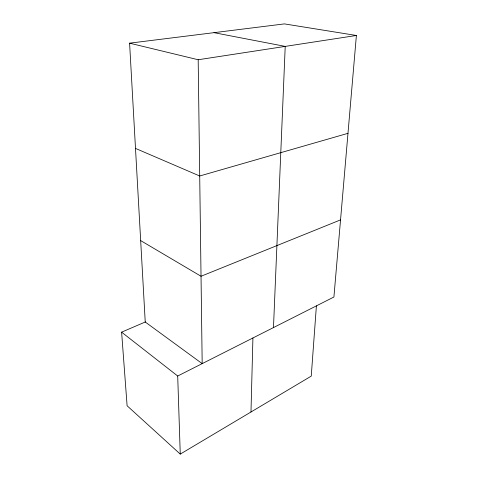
<?xml version="1.0" encoding="UTF-8"?>
<svg xmlns="http://www.w3.org/2000/svg" width="478" height="478" viewBox="0 0 478 478"><rect width="100%" height="100%" fill="white"/><g stroke="black" fill="none" stroke-linecap="round" stroke-linejoin="round"><path stroke-width="0.72" d="M250.98 412L252.922 337.976M273.482 327.579L285.217 46.396L213.977 32.665M316.4 305.872L311.25 376.12L180.26 454.1L127.106 405.774L121.609 332.156L145.491 321.903M129.592 43.169L198.179 59.744L202.182 363.633L145.24 322.011L129.592 43.169L284.416 23.9L356.391 35.48L333.913 297.017L177.702 376.013L121.609 332.156M340.539 219.892L201.029 276.26L140.669 240.595M347.984 133.326L199.708 175.994L135.495 148.407M198.179 59.744L356.391 35.48M177.702 376.013L180.26 454.1"/></g></svg>
